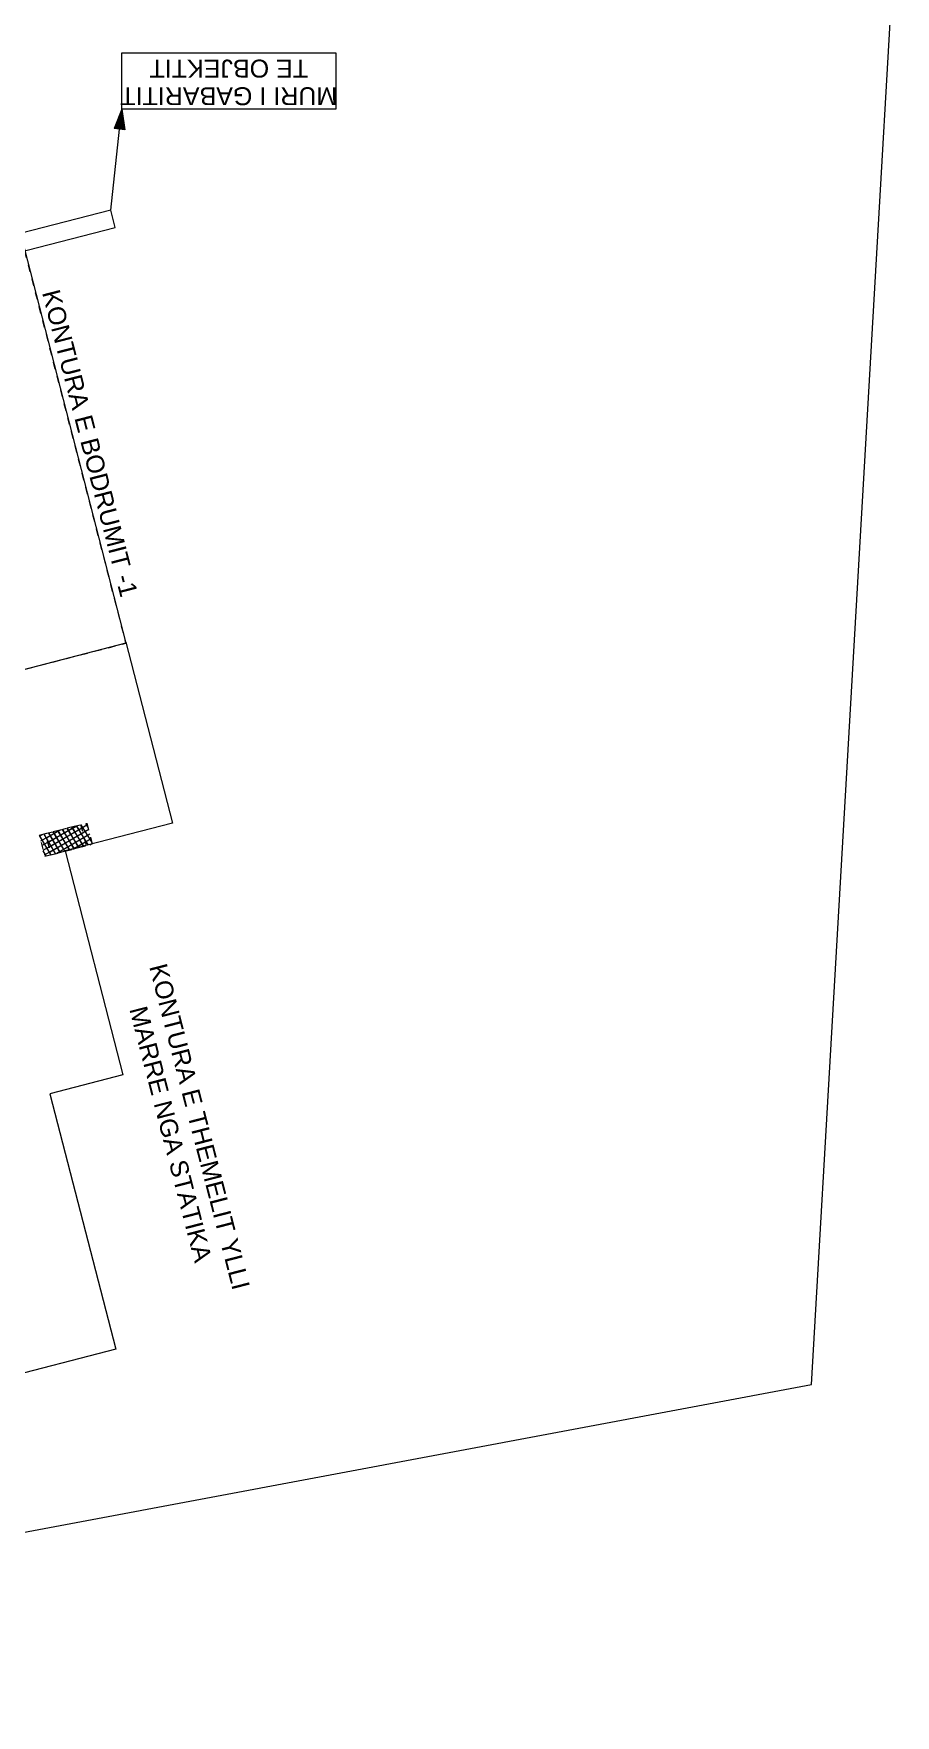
# Model space of a CAD drawing. Header units: metres. Extents: x 7515465 to 7515638, y 4752831 to 4752943.
# Drawn here: x 7515577.15 to 7515589.17, y 4752855.17 to 4752878.61 of the extents above; entities that cross this region are included whole.
import ezdxf

# ---------------------------------------------------------------- set-up
doc = ezdxf.new("R2010")
doc.units = ezdxf.units.M
for name, pattern in [('Dashed Long', [529.166650772095, 317.4999952316285, -211.6666555404665]), ('Dashed Small', [141.11111111108, 70.55555555554, -70.55555555554]), ('HIDDEN', [0.375, 0.25, -0.125])]:
    doc.linetypes.add(name, pattern=pattern)
for name, color, linetype, lineweight in [('0_Pen_No__10', 134, 'Continuous', 5), ('0_Pen_No__6', 5, 'Continuous', 5), ('New_0_Pen_No__1', 7, 'Continuous', 5), ('New_0_Pen_No__42', 8, 'Continuous', 5), ('New_Structural - Bearing_Pen_No__42', 8, 'Continuous', 5)]:
    doc.layers.add(name, color=color, linetype=linetype, lineweight=lineweight)
doc.layers.add('New_0', color=7, linetype='Continuous')
doc.layers.add('New_Structural - Bearing', color=7, linetype='Continuous')
for name, color, linetype, lineweight, true_color in [('New_0_Pen_No__25', 7, 'Continuous', 5, 0x40a5ff), ('New_0_Pen_No__5', 7, 'Continuous', 5, 0x40a5ff), ('New_0_Pen_No__62', 7, 'Continuous', 5, 0xaaaaaa), ('New_Structural - Bearing_Pen_No__62', 7, 'Continuous', 5, 0xaaaaaa)]:
    doc.layers.add(name, color=color, linetype=linetype, lineweight=lineweight, true_color=true_color)
doc.styles.add('GENERATED_STYLE_3', font='arial.ttf')
doc.linetypes.add('Slash Double', pattern='A,0,[1,Perdhesa1.Shx,S=7.83950620227389,R=0,X=0,Y=0],-987.7777814865101,0', length=987.7777814865101)
pattern_1 = [(44.99999999999999, (-27108401.52130333, 59053074.94903519), (-45.96193909124158, 45.96193909124162), []), (135.0000000000002, (-27108401.52130333, 59053074.94903519), (45.96193909124145, 45.96193909124175), [])]

# ---------------------------------------------------------------- blocks, each defined once
blk = doc.blocks.new('Slab_1', base_point=(-174769.3411182091, 188219.6006282046))
at = {"layer": 'New_Structural - Bearing_Pen_No__62', "color": 253, "linetype": 'HIDDEN', "lineweight": 5, "true_color": 0xaaaaaa, "flags": 128}
blk.add_lwpolyline([(-174769.3411182091, 188219.6006282046), (-172274.4193523228, 189598.4372816756), (-170438.9181113876, 186277.2051050439), (-164969.2272328511, 189300.0695388317), (-172955.0178526565, 203749.8760424107), (-175825.1672465503, 202163.6670657024), (-176439.7849515229, 203275.0379334837), (-179263.8318742216, 201714.3078691289), (-179772.1634692661, 202634.1032187566), (-182041.0721943639, 201377.3594473824)], close=True, dxfattribs=at)
blk = doc.blocks.new('Slab_4', base_point=(-209152.8618583754, 189560.4187105522))
at = {"layer": 'New_Structural - Bearing_Pen_No__62', "color": 253, "linetype": 'HIDDEN', "lineweight": 5, "true_color": 0xaaaaaa, "flags": 128}
blk.add_lwpolyline([(-209152.8618583754, 189560.4187105522), (-200540.5478198789, 173976.9558724985), (-187604.5706408024, 181126.1177128032), (-174769.3411397189, 188219.600667119), (-183381.6551443599, 203803.0634730533)], close=True, dxfattribs=at)
blk = doc.blocks.new('Line_11', base_point=(-189176.2749874033, 202089.6502896696))
at = {"layer": 'New_0_Pen_No__42', "linetype": 'Continuous', "lineweight": 5}
blk.add_hatch(color=8, dxfattribs=at).paths.add_polyline_path([(-190574.2234857529, 201885.5543905571), (-190286.4210692123, 201851.7775005624), (-190308.0908491686, 202000.20398283)])
at = {"layer": 'New_0_Pen_No__42', "color": 8, "linetype": 'Continuous', "lineweight": 5}
for p, q in [((-190574.2234857529, 201885.5543905571), (-190308.0908491686, 202000.20398283)), ((-190574.2234857529, 201885.5543905571), (-190286.4210692123, 201851.7775005624)), ((-190308.0908491686, 202000.20398283), (-190286.4210692123, 201851.7775005624)), ((-189176.2749874033, 202089.6502896696), (-190297.2559591904, 201925.9907416925))]:
    blk.add_line(p, q, dxfattribs=at)
blk = doc.blocks.new('Column_157', base_point=(-180497.9602994397, 203637.2813569903))
at = {"layer": 'New_Structural - Bearing_Pen_No__42', "linetype": 'Continuous', "lineweight": 5}
h = blk.add_hatch(dxfattribs=at)
h.set_pattern_fill('CONCRETE_BLOCK', color=8, style=0, pattern_type=2)
h.set_pattern_definition(pattern_1)
h.paths.add_polyline_path([(-180221.5644959323, 203447.267252773), (-180511.7864981703, 203972.4064623341), (-180774.3561029509, 203827.2954612151), (-180484.1341007128, 203302.156251654)])
at = {"layer": 'New_Structural - Bearing_Pen_No__42', "color": 8, "linetype": 'Dashed Small', "lineweight": 5, "flags": 128}
blk.add_lwpolyline([(-180221.5644959323, 203447.267252773), (-180511.7864981703, 203972.4064623341), (-180774.3561029509, 203827.2954612151), (-180484.1341007128, 203302.156251654)], close=True, dxfattribs=at)
blk = doc.blocks.new('Column_160', base_point=(-179756.1437297091, 202299.1437793151))
at = {"layer": 'New_Structural - Bearing_Pen_No__42', "linetype": 'Continuous', "lineweight": 5}
h = blk.add_hatch(dxfattribs=at)
h.set_pattern_fill('CONCRETE_BLOCK', color=8, style=0, pattern_type=2)
h.set_pattern_definition(pattern_1)
h.paths.add_polyline_path([(-179479.7479262017, 202109.1296750903), (-179769.9699284397, 202634.2688846514), (-180032.5395332202, 202489.1578835323), (-179742.3175309785, 201964.0186739713)])
at = {"layer": 'New_Structural - Bearing_Pen_No__42', "color": 8, "linetype": 'Dashed Small', "lineweight": 5, "flags": 128}
blk.add_lwpolyline([(-179479.7479262017, 202109.1296750903), (-179769.9699284397, 202634.2688846514), (-180032.5395332202, 202489.1578835323), (-179742.3175309785, 201964.0186739713)], close=True, dxfattribs=at)

msp = doc.modelspace()

# ---------------------------------------------------------------- linework, layer by layer
at = {"layer": '0_Pen_No__10', "color": 134, "linetype": 'Slash Double', "lineweight": 5, "flags": 128}
msp.add_lwpolyline([(7515589.171909439, 4752880.060333228), (7515584.732965048, 4752896.470127653), (7515581.943, 4752906.66), (7515558.483293893, 4752901.320066897), (7515533.672604711, 4752895.141144302), (7515510.412896097, 4752888.491227612), (7515494.318097726, 4752883.744287077), (7515496.975064441, 4752872.417428976), (7515499.811028912, 4752860.351580132), (7515498.187049257, 4752860.074583601), (7515500.363021996, 4752851.695688568), (7515502.765991893, 4752842.244806966), (7515508.139924572, 4752843.411792345), (7515516.509819716, 4752845.261769168), (7515540.970513284, 4752850.461704027), (7515547.500431481, 4752851.811687116), (7515549.880401666, 4752852.341680475), (7515565.831201841, 4752855.620639399), (7515588.000924109, 4752859.780587284)], close=True, dxfattribs=at)
at = {"layer": '0_Pen_No__6', "color": 5, "linetype": 'ByBlock', "lineweight": 5, "flags": 128}
for points in [[(7515589.172, 4752880.059999997), (7515584.733, 4752896.469999999), (7515581.943, 4752906.66), (7515558.482999996, 4752901.32), (7515533.671999995, 4752895.140999999), (7515510.411999989, 4752888.490999999), (7515494.316999989, 4752883.743999997), (7515496.97399999, 4752872.416999998), (7515499.809999989, 4752860.350999996), (7515498.18599999, 4752860.073999995), (7515500.361999989, 4752851.694999993), (7515502.76499999, 4752842.243999993), (7515508.138999991, 4752843.410999993), (7515516.508999991, 4752845.260999992), (7515540.969999995, 4752850.460999994), (7515547.499999995, 4752851.810999995), (7515549.879999997, 4752852.340999993), (7515565.830999998, 4752855.619999995), (7515588.001000002, 4752859.779999996)], [(7515589.171909439, 4752880.060333228), (7515584.732965048, 4752896.470127653), (7515581.943, 4752906.66), (7515558.483293893, 4752901.320066897), (7515533.672604711, 4752895.141144304), (7515510.412896096, 4752888.491227612), (7515494.318097726, 4752883.744287077), (7515496.975064442, 4752872.417428976), (7515499.811028913, 4752860.351580132), (7515498.187049257, 4752860.074583601), (7515500.363021996, 4752851.695688568), (7515502.765991894, 4752842.244806966), (7515508.139924572, 4752843.411792345), (7515516.509819717, 4752845.26176917), (7515540.970513284, 4752850.461704027), (7515547.500431481, 4752851.811687116), (7515549.880401666, 4752852.341680476), (7515565.831201841, 4752855.620639399), (7515588.000924109, 4752859.780587286)]]:
    msp.add_lwpolyline(points, close=True, dxfattribs=at)
at = {"layer": 'New_0_Pen_No__1', "color": 7, "linetype": 'Continuous', "lineweight": 5}
msp.add_lwpolyline([(7515572.408622397, 4752893.509280775), (7515555.168170619, 4752889.06235522), (7515561.914274869, 4752862.908131683), (7515558.23989721, 4752861.960379031), (7515559.80073778, 4752855.909097934), (7515575.786991434, 4752860.032521196), (7515574.967785804, 4752863.208530104), (7515576.197520959, 4752863.52572253), (7515575.39223005, 4752866.647784937), (7515576.408940219, 4752866.910030643), (7515575.210000341, 4752871.558245432), (7515576.691489629, 4752871.940421265), (7515575.830805306, 4752875.27682953), (7515578.293458558, 4752875.912035372), (7515578.231019108, 4752876.15410921), (7515576.969095022, 4752875.828614116)], close=True, dxfattribs=at)
at = {"layer": 'New_0_Pen_No__25', "color": 161, "linetype": 'Dashed Long', "lineweight": 5, "true_color": 0x40a5ff}
msp.add_lwpolyline([(7515567.25416561, 4752867.229324898), (7515561.202319367, 4752865.668338556), (7515553.848200522, 4752894.179796584), (7515571.088652301, 4752898.626722138), (7515578.442771145, 4752870.115264112), (7515575.76064069, 4752869.423447296)], dxfattribs=at)
at = {"layer": 'New_0_Pen_No__25', "color": 1, "linetype": 'Dashed Long', "lineweight": 5}
msp.add_lwpolyline([(7515578.442771145, 4752870.128157698), (7515579.090702333, 4752867.603275345), (7515577.595281323, 4752867.21755285), (7515578.400380699, 4752864.096235125), (7515577.381292177, 4752863.83337578), (7515578.300427334, 4752860.269948515), (7515559.925773103, 4752855.530468847)], dxfattribs=at)
at = {"layer": 'New_0_Pen_No__42', "color": 8, "linetype": 'Continuous', "lineweight": 5, "flags": 128}
msp.add_lwpolyline([(7515581.369409783, 4752877.5587081), (7515578.382562662, 4752877.5587081), (7515578.382562662, 4752878.344413258), (7515581.369409783, 4752878.344413258)], close=True, dxfattribs=at)

# ---------------------------------------------------------------- block references
at = {"layer": 'New_0', "color": 8, "linetype": 'Continuous', "lineweight": 5, "xscale": 0.0009999874726117901, "yscale": 0.0009999874726117901, "zscale": 0.0009999874726117901, "rotation": 255.5358130294076}
msp.add_blockref('Line_11', (7515578.231019108, 4752876.15410921), dxfattribs=at)
at = {"layer": 'New_Structural - Bearing', "color": 253, "linetype": 'HIDDEN', "lineweight": 5, "true_color": 0xaaaaaa, "xscale": 0.0009999874726117901, "yscale": 0.0009999874726117901, "zscale": 0.0009999874726117901, "rotation": 255.5358130294076}
for name, p in [('Slab_4', (7515571.088652301, 4752898.626722138)), ('Slab_1', (7515561.202319365, 4752865.668338571))]:
    msp.add_blockref(name, p, dxfattribs=at)
at = {"layer": 'New_Structural - Bearing', "color": 8, "lineweight": 5, "xscale": 0.0009999874726117901, "yscale": 0.0009999874726117901, "zscale": 0.0009999874726117901, "rotation": 255.5358130294076}
for name, p in [('Column_157', (7515577.56198037, 4752867.364413654)), ('Column_160', (7515577.648281241, 4752867.384608336))]:
    msp.add_blockref(name, p, dxfattribs=at)

# ---------------------------------------------------------------- texts
at = {"layer": 'New_0_Pen_No__5', "color": 161, "linetype": 'Continuous', "lineweight": 5, "true_color": 0x40a5ff, "char_height": 0.2499968681529475, "attachment_point": 2, "style": 'GENERATED_STYLE_3'}
for s, insert, rotation in [('\\A1;{\\pqc;\\fArial|b0|i0|c0|p0;\\W1.000000;KONTURA E BODRUMIT -\\fArial|b0|i0|c0|p0;\\W1.000000;1}', (7515578.06227623, 4752872.93454596), 284.4633664914654), ('\\A1;KONTURA E THEMELIT YLLI\\PMARRE NGA STATIKA', (7515579.591133475, 4752863.405690743), 284.46336649270546)]:
    msp.add_mtext(s, dxfattribs=dict(at, insert=insert, rotation=rotation))
at = {"layer": 'New_0_Pen_No__62', "color": 253, "linetype": 'Continuous', "lineweight": 5, "true_color": 0xaaaaaa, "insert": (7515579.875986222, 4752877.615850238), "char_height": 0.2499968681529475, "attachment_point": 2, "rotation": 179.99999999773814, "line_spacing_factor": 0.9238667403492091, "style": 'GENERATED_STYLE_3'}
msp.add_mtext('\\A1;{\\pqc;\\fArial|b0|i0|c0|p0;\\W1.000000;MURI I GABARITIT \\P\\pqc;\\fArial|b0|i0|c0|p0;\\W1.000000;TE OBJEKTIT }', dxfattribs=at)

doc.saveas('drawing.dxf')
